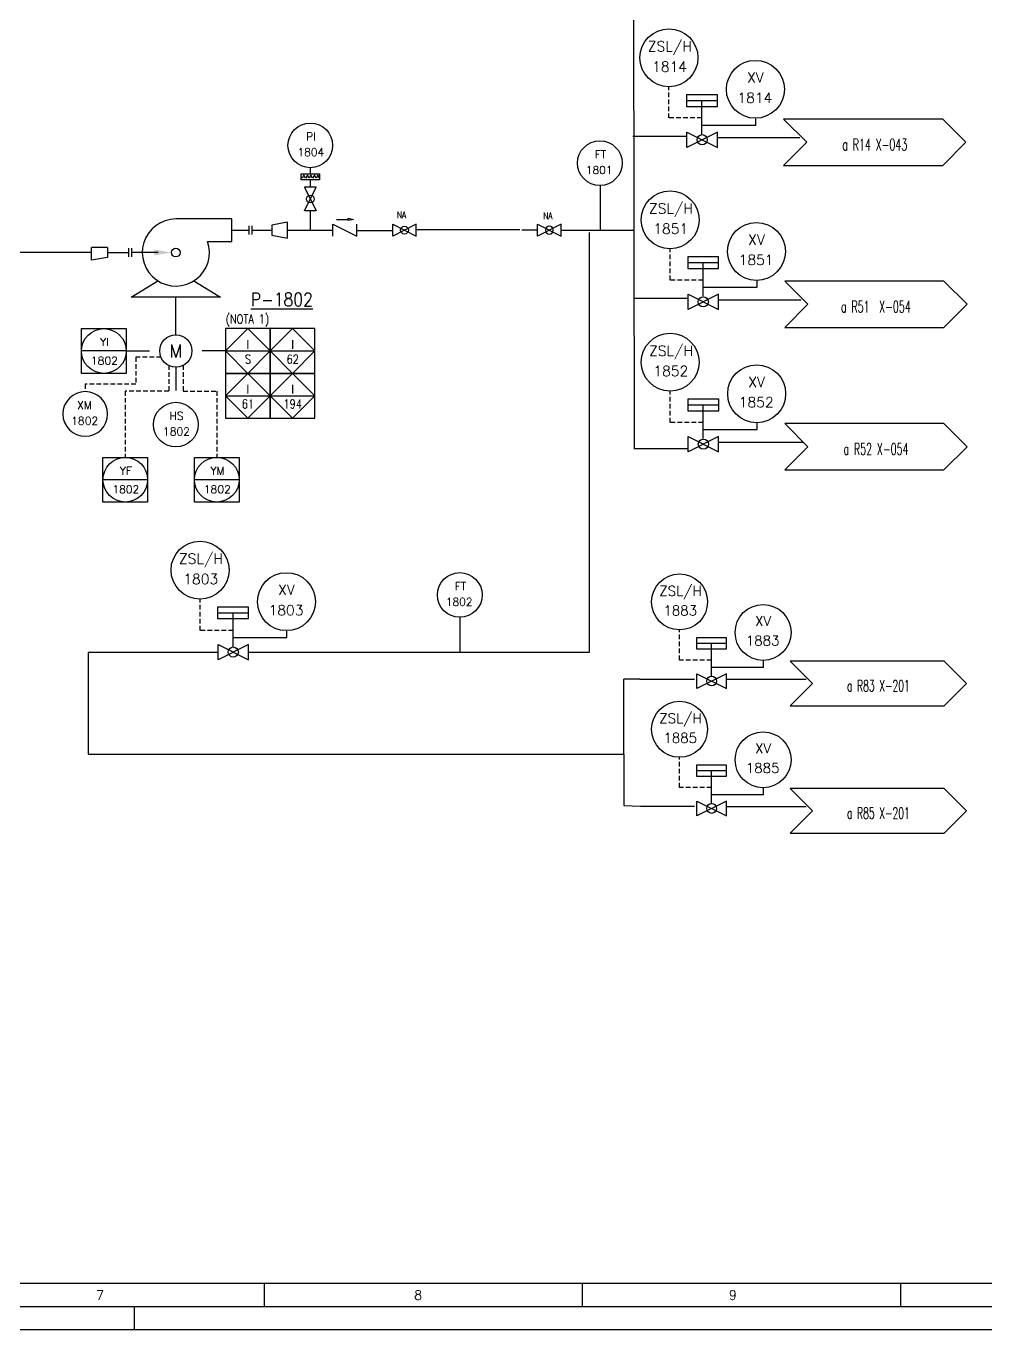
# Model space of a CAD drawing. Header units: millimetres. Extents: x 559 to 3993, y 623 to 920.
# Drawn here: x 777.5 to 880.6, y 622.9 to 763 of the extents above; entities that cross this region are included whole.
import ezdxf
from ezdxf.enums import TextEntityAlignment as Align

# ---------------------------------------------------------------- set-up
doc = ezdxf.new("R2010")
doc.units = ezdxf.units.MM
doc.linetypes.add('TRAZOS', pattern=[0.75, 0.5, -0.25])
for name, color, linetype in [('EQUIPOS', 5, 'Continuous'), ('FORMATO', 7, 'Continuous'), ('INSTRUMENTOS', 1, 'Continuous'), ('TEX', 7, 'Continuous'), ('TEXTO-INSTRUMENTACION', 7, 'Continuous'), ('TEXTO-VALVULAS Y ACCESORIOS', 7, 'Continuous'), ('TUBERIA', 5, 'Continuous'), ('TUBERÍA2', 1, 'TRAZOS'), ('VALVULAS Y ACCESORIOS', 1, 'Continuous')]:
    doc.layers.add(name, color=color, linetype=linetype)
doc.layers.add('TUBERÍA3', color=1, linetype='Continuous', true_color=0xff0000)
doc.styles.add('PY', font='ROMANS.shx')
doc.styles.add('PY1', font='ROMANS.shx', dxfattribs={"width": 0.8})
doc.styles.add('TXT', font='txt')
doc.linetypes.add('SEÑAL_MECANICA2', pattern='A,4.411183,["o",PY,S=4.130212,R=360,X=0,Y=-1.374288],0.588817,-0.374158,["",PY,S=2,R=360,X=0,Y=-0.688262],-2.183682', length=7.55784)

# ---------------------------------------------------------------- blocks, each defined once
blk = doc.blocks.new('SEÑAL CIRCU MARCO')
at = {"color": 1, "linetype": 'Continuous', "ltscale": 0.5}
blk.add_line((5.7, 5.7), (-5.7, 5.7), dxfattribs=at)
at = {"color": 1, "flags": 128}
blk.add_lwpolyline([(5.7, 0), (-5.7, 0), (-5.7, 11.4), (5.7, 11.4)], close=True, dxfattribs=at)
at = {"color": 1}
blk.add_circle((0, 5.7), 5.7, dxfattribs=at)
at = {"style": 'PY'}
for tag, p in [('XXX', (0.18, 7.98)), ('YYY', (0.13, 3.24))]:
    blk.add_attdef(tag, text='', height=2, dxfattribs=at).set_placement(p, align=Align.MIDDLE)
blk = doc.blocks.new('SEÑAL CIR')
at = {"color": 1}
blk.add_circle((0, 5.7), 5.7, dxfattribs=at)
at = {"layer": 'INSTRUMENTOS', "linetype": 'Continuous', "style": 'PY', "flags": 4}
for p in [(0.18, 6.94), (0.13, 2.95)]:
    blk.add_attdef('---', text='', height=2, dxfattribs=at).set_placement(p, align=Align.CENTER)
blk = doc.blocks.new('VALV GLOB-V')
at = {"layer": 'INSTRUMENTOS', "color": 1, "flags": 128}
blk.add_lwpolyline([(5.7, -1.43), (5.7, 1.43), (0, -1.43), (0, 1.43)], close=True, dxfattribs=at)
at = {"layer": 'INSTRUMENTOS', "color": 1}
blk.add_circle((2.85, 0), 0.95, dxfattribs=at)
at = {"layer": 'INSTRUMENTOS', "color": 7, "linetype": 'SEÑAL_MECANICA2', "style": 'PY'}
blk.add_attdef('REF.', text='', height=2, dxfattribs=at).set_placement((3, -3.37), align=Align.MIDDLE)
blk = doc.blocks.new('REDUCCION')
at = {"color": 1}
for p, q in [((0, 2), (0, -2)), ((4, 1.25), (0, 2)), ((4, -1.25), (4, 1.25)), ((0, -2), (4, -1.25))]:
    blk.add_line(p, q, dxfattribs=at)
at = {"style": 'PY1', "width": 0.8}
blk.add_attdef('.', text='', height=2, dxfattribs=at).set_placement((2, -3.65), align=Align.MIDDLE)
blk = doc.blocks.new('FLECHA')
at = {"color": 1}
blk.add_solid([(-0.88, -5), (0.87, -5), (0, 0)], dxfattribs=at)
blk = doc.blocks.new('DIAFRAGMA')
at = {"layer": 'INSTRUMENTOS', "color": 1, "ltscale": 0.1, "flags": 128}
blk.add_lwpolyline([(0, -2.25), (0, 2.25), (1.5, 2.25), (1.5, -2.25)], close=True, dxfattribs=at)
blk.add_lwpolyline([(0.46, -2.25), (1.12, -1.86), (0.38, -1.43), (1.12, -1), (0.38, -0.56), (1.12, -0.13), (0.38, 0.3), (1.12, 0.73), (0.38, 1.17), (1.12, 1.6), (0.38, 2.03), (0.75, 2.25)], dxfattribs=at)
blk = doc.blocks.new('VALVULA RETENCION')
at = {"layer": 'VALVULAS Y ACCESORIOS'}
blk.add_line((0.79, 2.4), (3.43, 2.4), dxfattribs=at)
at = {"layer": 'VALVULAS Y ACCESORIOS', "flags": 128}
blk.add_lwpolyline([(0, -1.33), (0, 1.33), (5.33, -1.33), (5.33, 1.33)], dxfattribs=at)
blk.add_lwpolyline([(4.65, 2.4), (3.43, 2.14), (3.43, 2.66)], close=True, dxfattribs=at)
at = {"layer": 'TEXTO-VALVULAS Y ACCESORIOS', "linetype": 'SEÑAL_MECANICA2', "style": 'PY1', "width": 0.8}
blk.add_attdef('REF.', text='', height=2, dxfattribs=at).set_placement((2.94, -3.07), align=Align.MIDDLE)
blk = doc.blocks.new('SECUENCIA PROGRAMADA EN SISTEMA DE CONTROL PLC')
at = {"layer": 'INSTRUMENTOS'}
blk.add_line((-5, 5), (5, 5), dxfattribs=at)
at = {"layer": 'INSTRUMENTOS', "flags": 128}
for points in [[(0, 0), (-5, 5), (0, 10), (5, 5)], [(-5, 0), (5, 0), (5, 10), (-5, 10)]]:
    blk.add_lwpolyline(points, close=True, dxfattribs=at)
at = {"layer": 'TEXTO-INSTRUMENTACION', "linetype": 'Continuous', "style": 'PY1', "width": 0.8}
for tag, p in [('XXX', (0.01, 6.43)), ('YYY', (0.01, 3.17))]:
    blk.add_attdef(tag, text='', height=2, dxfattribs=at).set_placement(p, align=Align.MIDDLE_CENTER)
blk = doc.blocks.new('MARCO-A1')
at = {"layer": 'FORMATO', "color": 5}
for p, q in [((488.92, 10), (488.92, 5)), ((557.33, 10), (557.33, 5)), ((625.75, 10), (625.75, 5))]:
    blk.add_line(p, q, dxfattribs=at)
at = {"layer": 'FORMATO', "color": 1, "linetype": 'Continuous'}
blk.add_line((461, 5), (461, 0), dxfattribs=at)
at = {"layer": 'FORMATO', "color": 1}
blk.add_lwpolyline([(0, 594), (841, 594), (841, 0), (0, 0)], close=True, dxfattribs=at)
at = {"layer": 'FORMATO', "color": 5}
blk.add_lwpolyline([(5, 589), (836, 589), (836, 5), (5, 5)], close=True, dxfattribs=at)
at = {"layer": 'FORMATO', "color": 8, "linetype": 'Continuous'}
blk.add_lwpolyline([(10, 584), (831, 584), (831, 10), (10, 10)], close=True, dxfattribs=at)
at = {"layer": 'FORMATO', "color": 1, "style": 'PY'}
for s, p in [('7', (452.75, 6.5)), ('8', (521.17, 6.5)), ('9', (588.85, 6.5))]:
    blk.add_text(s, height=2, dxfattribs=at).set_placement(p)
blk = doc.blocks.new('BANDERA DE FLUJO')
at = {"layer": 'TEX', "color": 1, "ltscale": 0.1, "flags": 128}
blk.add_lwpolyline([(-4, 4), (-31.46, 4), (-27.46, 0), (-31.46, -4), (-4, -4), (0, 0)], close=True, dxfattribs=at)
at = {"layer": 'TEX', "style": 'PY1', "width": 0.8}
for tag, p in [('ETIQUETA-LINEA-1', (-15.73, 0.61)), ('ETIQUETA-LINEA-2', (-15.73, -2.91))]:
    blk.add_attdef(tag, text='', height=2, dxfattribs=at).set_placement(p, align=Align.CENTER)

msp = doc.modelspace()

# ---------------------------------------------------------------- linework, layer by layer
at = {"color": 5}
for p, q in [((842.71, 751.14), (848.52, 751.12)), ((851.8, 750.97), (860.64, 750.97)), ((819.45, 741.1), (830.56, 741.1)), ((832.48, 741.03), (830.8, 741.03)), ((835, 741.03), (842.76, 741.03)), ((842.83, 733.73), (848.64, 733.71)), ((851.92, 733.56), (860.77, 733.56)), ((842.81, 717.59), (848.68, 717.57)), ((851.93, 718.26), (861.02, 718.26)), ((843.47, 692.79), (849.33, 692.79)), ((852.76, 692.8), (861.31, 692.8)), ((843.54, 679.17), (849.33, 679.17)), ((852.76, 679.12), (861.31, 679.12))]:
    msp.add_line(p, q, dxfattribs=at)
at = {"color": 1}
for p, q in [((808.07, 747.74), (808.07, 747.09)), ((808.07, 746.44), (808.07, 745.64)), ((839.19, 745.82), (839.19, 740.99)), ((808.07, 743.11), (808.07, 741.03)), ((784.59, 737.79), (784.59, 739.16)), ((786.28, 739.16), (784.59, 739.16)), ((786.28, 739.16), (786.28, 738.11)), ((786.28, 738.11), (784.59, 737.79)), ((793.63, 729.78), (793.63, 733.83))]:
    msp.add_line(p, q, dxfattribs=at)
msp.add_circle((793.63, 728.05), 1.73, dxfattribs=at)
at = {"layer": 'EQUIPOS', "linetype": 'Continuous'}
for p, q in [((799.63, 741.03), (801.5, 741.03)), ((791.75, 738.63), (788.91, 738.63))]:
    msp.add_line(p, q, dxfattribs=at)
at = {"layer": 'EQUIPOS', "color": 5, "linetype": 'Continuous'}
msp.add_lwpolyline([(799.63, 742.23), (793.63, 742.23, 3.146264), (797.03, 739.83), (799.63, 739.83)], format="xyb", close=True, dxfattribs=at)
msp.add_lwpolyline([(795.58, 735.6), (798.43, 733.83), (788.83, 733.83), (791.69, 735.6)], dxfattribs=at)
msp.add_circle((793.63, 738.63), 0.48, dxfattribs=at)
at = {"layer": 'TUBERIA', "color": 5}
for p, q in [((842.71, 792.94), (842.86, 717.58)), ((838.01, 740.79), (838.01, 695.65)), ((798.13, 695.65), (784.23, 695.65)), ((784.23, 695.65), (784.23, 684.73)), ((838.01, 695.65), (801.43, 695.65)), ((841.74, 684.73), (841.74, 692.79)), ((843.47, 692.79), (841.74, 692.79)), ((784.23, 684.73), (841.74, 684.73)), ((841.74, 684.73), (841.74, 679.24)), ((841.74, 679.24), (843.54, 679.17))]:
    msp.add_line(p, q, dxfattribs=at)
at = {"layer": 'TUBERIA', "color": 5, "linetype": 'Continuous'}
for p, q in [((801.82, 741.03), (803.94, 741.03)), ((805.62, 741.03), (810.49, 741.03)), ((813.05, 741.01), (816.92, 741.01)), ((779.49, 738.63), (769.73, 738.63)), ((784.59, 738.63), (779.49, 738.63)), ((786.28, 738.63), (788.59, 738.63))]:
    msp.add_line(p, q, dxfattribs=at)
at = {"layer": 'TUBERIA', "linetype": 'Continuous'}
msp.add_line((789.11, 738.63), (788.91, 738.63), dxfattribs=at)
at = {"layer": 'TUBERIA', "color": 1, "linetype": 'TRAZOS', "ltscale": 5}
for p, q in [((788.3, 728.05), (791.91, 728.05)), ((798.97, 728.05), (795.36, 728.05)), ((793.63, 726.32), (793.63, 722.54))]:
    msp.add_line(p, q, dxfattribs=at)
at = {"layer": 'TUBERIA', "color": 1, "linetype": 'Continuous', "ltscale": 5}
msp.add_line((824.12, 699.44), (824.12, 695.61), dxfattribs=at)
at = {"layer": 'TUBERÍA2'}
for points in [[(850.12, 753.08), (846.58, 753.08), (846.58, 756.4)], [(850.25, 735.67), (846.7, 735.67), (846.7, 738.99)], [(792.04, 727.4), (789.35, 727.4), (789.35, 724.49), (783.9, 724.49), (783.9, 723.69)], [(792.86, 726.51), (792.86, 723.75), (788.2, 723.75), (788.2, 716.62)], [(794.42, 726.51), (794.42, 723.75), (798.03, 723.75), (798.03, 716.62)], [(850.26, 720.37), (846.71, 720.37), (846.71, 723.7)], [(799.77, 698.04), (796.23, 698.04), (796.23, 701.36)], [(851.14, 694.84), (847.72, 694.84), (847.72, 698.05)], [(851.14, 681.16), (847.72, 681.16), (847.72, 684.37)]]:
    msp.add_lwpolyline(points, dxfattribs=at)
at = {"layer": 'TUBERÍA3'}
for points in [[(850.12, 752.31), (855.91, 752.31)], [(855.91, 752.31), (855.91, 753)], [(856.04, 734.9), (856.04, 735.59)], [(850.25, 734.9), (856.04, 734.9)], [(856.05, 719.61), (856.05, 720.3)], [(850.26, 719.61), (856.05, 719.61)], [(805.56, 697.27), (805.56, 697.96)], [(799.77, 697.27), (805.56, 697.27)], [(856.74, 694.1), (856.74, 694.77)], [(851.14, 694.1), (856.74, 694.1)], [(856.74, 680.42), (856.74, 681.09)], [(851.14, 680.42), (856.74, 680.42)]]:
    msp.add_lwpolyline(points, dxfattribs=at)
at = {"layer": 'VALVULAS Y ACCESORIOS'}
for p, q in [((848.46, 754.96), (851.78, 754.96)), ((850.12, 751.34), (850.12, 754.96)), ((848.59, 737.55), (851.9, 737.55)), ((850.25, 733.93), (850.25, 737.55)), ((848.6, 722.25), (851.92, 722.25)), ((850.26, 718.64), (850.26, 722.25)), ((798.11, 699.92), (801.43, 699.92)), ((799.77, 696.3), (799.77, 699.92)), ((849.54, 696.65), (852.75, 696.65)), ((851.14, 693.16), (851.14, 696.65)), ((849.54, 682.97), (852.75, 682.97)), ((851.14, 679.48), (851.14, 682.97))]:
    msp.add_line(p, q, dxfattribs=at)
at = {"layer": 'VALVULAS Y ACCESORIOS', "ltscale": 0.1}
for p, q in [((801.5, 740.55), (801.5, 741.51)), ((801.82, 740.55), (801.82, 741.51)), ((788.59, 738.15), (788.59, 739.11)), ((788.91, 738.15), (788.91, 739.11)), ((788.91, 738.15), (788.91, 739.11))]:
    msp.add_line(p, q, dxfattribs=at)
at = {"layer": 'VALVULAS Y ACCESORIOS', "flags": 128}
for points in [[(848.46, 755.58), (848.46, 754.33), (851.78, 754.33), (851.78, 755.58)], [(848.59, 738.17), (848.59, 736.93), (851.9, 736.93), (851.9, 738.17)], [(848.6, 722.87), (848.6, 721.63), (851.92, 721.63), (851.92, 722.87)], [(798.11, 700.54), (798.11, 699.3), (801.43, 699.3), (801.43, 700.54)], [(849.54, 697.25), (849.54, 696.05), (852.75, 696.05), (852.75, 697.25)], [(849.54, 683.57), (849.54, 682.37), (852.75, 682.37), (852.75, 683.57)]]:
    msp.add_lwpolyline(points, close=True, dxfattribs=at)

# ---------------------------------------------------------------- block references
at = {"xscale": 0.499409123998651, "yscale": 0.499409123998651, "zscale": 0.499409123998651}
msp.add_blockref('MARCO-A1', (558.94, 622.89), dxfattribs=at)
at = {"linetype": 'Continuous'}
ref = msp.add_blockref('SEÑAL CIR', (846.58, 756.44), dxfattribs=dict(at, xscale=0.5458906107165858, yscale=0.5458906107165858, zscale=0.5458906107165858))
ref.add_attrib('---', 'ZSL/H', dxfattribs={"layer": 'INSTRUMENTOS', "color": 7, "linetype": 'Continuous', "height": 1.092, "style": 'PY'}).set_placement((846.68, 760.23), align=Align.CENTER)
ref.add_attrib('---', '1814', dxfattribs={"layer": 'INSTRUMENTOS', "color": 7, "linetype": 'Continuous', "height": 1.092, "style": 'PY'}).set_placement((846.65, 758.05), align=Align.CENTER)
ref = msp.add_blockref('SEÑAL CIR', (855.86, 753.05), dxfattribs=dict(at, xscale=0.545890610716515, yscale=0.545890610716515, zscale=0.545890610716515))
ref.add_attrib('---', 'XV', dxfattribs={"layer": 'INSTRUMENTOS', "color": 7, "linetype": 'Continuous', "height": 1.092, "style": 'PY'}).set_placement((855.86, 756.88), align=Align.CENTER)
ref.add_attrib('---', '1814', dxfattribs={"layer": 'INSTRUMENTOS', "color": 7, "linetype": 'Continuous', "height": 1.092, "style": 'PY'}).set_placement((855.81, 754.7), align=Align.CENTER)
ref = msp.add_blockref('SEÑAL CIR', (808.07, 747.74), dxfattribs=dict(at, xscale=0.4210079999999652, yscale=0.4210079999999652, zscale=0.4210079999999652))
ref.add_attrib('---', 'PI', dxfattribs={"layer": 'INSTRUMENTOS', "color": 7, "linetype": 'Continuous', "height": 0.842, "style": 'PY'}).set_placement((808.15, 750.67), align=Align.CENTER)
ref.add_attrib('---', '1804', dxfattribs={"layer": 'INSTRUMENTOS', "color": 7, "linetype": 'Continuous', "height": 0.842, "style": 'PY'}).set_placement((808.13, 748.99), align=Align.CENTER)
ref = msp.add_blockref('BANDERA DE FLUJO', (878.47, 750.48), dxfattribs=dict(xscale=0.6223812686313535, yscale=0.6223812686313535, zscale=0.6223812686313535))
ref.add_attrib('ETIQUETA-LINEA-1', 'a R14 X-043', dxfattribs={"layer": 'TEX', "height": 1.2448, "style": 'PY1', "width": 0.6}).set_placement((868.68, 750.85), align=Align.TOP_CENTER)
for name, p, xscale, yscale, zscale in [('VALV GLOB-V', (848.51, 750.75), 0.5746216954910015, 0.5746216954910015, 0.5746216954910015), ('VALVULA RETENCION', (810.49, 741.03), 0.48, 0.48, 0.48), ('VALV GLOB-V', (816.92, 741.03), 0.4431663157893854, 0.4431663157893854, 0.4431663157893854), ('VALV GLOB-V', (835, 741.03), -0.4431663157894946, 0.4431663157894946, 0.4431663157894525), ('VALV GLOB-V', (848.63, 733.34), 0.5746216954910015, 0.5746216954910015, 0.5746216954910015), ('VALV GLOB-V', (848.64, 718.04), 0.5746216954910015, 0.5746216954910015, 0.5746216954910015), ('VALV GLOB-V', (798.16, 695.71), 0.5746216954910015, 0.5746216954910015, 0.5746216954910015), ('VALV GLOB-V', (849.58, 692.59), 0.5550208220738563, 0.5550208220738563, 0.5550208220738563), ('VALV GLOB-V', (849.58, 678.91), 0.5550208220738563, 0.5550208220738563, 0.5550208220738563)]:
    msp.add_blockref(name, p, dxfattribs=dict(at, xscale=xscale, yscale=yscale, zscale=zscale))
ref = msp.add_blockref('SEÑAL CIR', (839.16, 745.83), dxfattribs=dict(at, xscale=0.4210079999999652, yscale=0.4210079999999652, zscale=0.4210079999999652))
ref.add_attrib('---', 'FT', dxfattribs={"layer": 'INSTRUMENTOS', "color": 7, "linetype": 'Continuous', "height": 0.842, "style": 'PY'}).set_placement((839.23, 748.75), align=Align.CENTER)
ref.add_attrib('---', '1801', dxfattribs={"layer": 'INSTRUMENTOS', "color": 7, "linetype": 'Continuous', "height": 0.842, "style": 'PY'}).set_placement((839.09, 747.07), align=Align.CENTER)
at = {"color": 1, "linetype": 'Continuous', "xscale": 0.4320000000000437, "yscale": 0.4320000000000437, "zscale": 0.4320000000000437, "rotation": 90}
msp.add_blockref('DIAFRAGMA', (808.07, 746.44), dxfattribs=at)
at = {"linetype": 'Continuous', "xscale": 0.4431663157894946, "yscale": 0.4431663157894946, "zscale": 0.4431663157894946, "rotation": 90}
msp.add_blockref('VALV GLOB-V', (808.07, 743.11), dxfattribs=at)
at = {"linetype": 'Continuous'}
ref = msp.add_blockref('SEÑAL CIR', (846.7, 739.03), dxfattribs=dict(at, xscale=0.5458906107165858, yscale=0.5458906107165858, zscale=0.5458906107165858))
ref.add_attrib('---', 'ZSL/H', dxfattribs={"layer": 'INSTRUMENTOS', "color": 7, "linetype": 'Continuous', "height": 1.092, "style": 'PY'}).set_placement((846.8, 742.82), align=Align.CENTER)
ref.add_attrib('---', '1851', dxfattribs={"layer": 'INSTRUMENTOS', "color": 7, "linetype": 'Continuous', "height": 1.092, "style": 'PY'}).set_placement((846.77, 740.64), align=Align.CENTER)
ref = msp.add_blockref('SEÑAL CIR', (855.98, 735.64), dxfattribs=dict(at, xscale=0.545890610716515, yscale=0.545890610716515, zscale=0.545890610716515))
ref.add_attrib('---', 'XV', dxfattribs={"layer": 'INSTRUMENTOS', "color": 7, "linetype": 'Continuous', "height": 1.092, "style": 'PY'}).set_placement((855.98, 739.47), align=Align.CENTER)
ref.add_attrib('---', '1851', dxfattribs={"layer": 'INSTRUMENTOS', "color": 7, "linetype": 'Continuous', "height": 1.092, "style": 'PY'}).set_placement((855.94, 737.29), align=Align.CENTER)
ref = msp.add_blockref('BANDERA DE FLUJO', (878.59, 733.07), dxfattribs=dict(xscale=0.6223812686313535, yscale=0.6223812686313535, zscale=0.6223812686313535))
ref.add_attrib('ETIQUETA-LINEA-1', 'a R51  X-054', dxfattribs={"layer": 'TEX', "height": 1.2448, "style": 'PY1', "width": 0.6}).set_placement((868.8, 733.44), align=Align.TOP_CENTER)
for p, xscale, yscale, zscale, values in [((785.9, 725.65), 0.4210079999999652, 0.4210079999999652, 0.4210079999999652, {'XXX': 'YI', 'YYY': '1802'}), ((788.2, 711.82), 0.4210080000000198, 0.4210080000000198, 0.4210080000000198, {'XXX': 'YF', 'YYY': '1802'}), ((798.03, 711.82), 0.4210080000000198, 0.4210080000000198, 0.4210080000000198, {'XXX': 'YM', 'YYY': '1802'})]:
    msp.add_blockref('SEÑAL CIRCU MARCO', p, dxfattribs=dict(xscale=xscale, yscale=yscale, zscale=zscale)).add_auto_attribs(values)
ref = msp.add_blockref('SECUENCIA PROGRAMADA EN SISTEMA DE CONTROL PLC', (801.37, 725.65), dxfattribs=dict(xscale=0.4805230065300021, yscale=0.4805230065300021, zscale=0.4805230065300021))
ref.add_attrib('XXX', 'I', dxfattribs={"layer": 'TEXTO-INSTRUMENTACION', "linetype": 'Continuous', "height": 0.961, "style": 'TXT'}).set_placement((801.37, 728.74), align=Align.MIDDLE_CENTER)
ref.add_attrib('YYY', 'S', dxfattribs={"layer": 'TEXTO-INSTRUMENTACION', "linetype": 'Continuous', "height": 0.961, "style": 'PY1', "width": 0.8}).set_placement((801.37, 727.17), align=Align.MIDDLE_CENTER)
ref = msp.add_blockref('SECUENCIA PROGRAMADA EN SISTEMA DE CONTROL PLC', (806.17, 725.65), dxfattribs=dict(xscale=0.4805230065300021, yscale=0.4805230065300021, zscale=0.4805230065300021))
ref.add_attrib('XXX', 'I', dxfattribs={"layer": 'TEXTO-INSTRUMENTACION', "linetype": 'Continuous', "height": 0.961, "style": 'TXT'}).set_placement((806.18, 728.74), align=Align.MIDDLE_CENTER)
ref.add_attrib('YYY', '62', dxfattribs={"layer": 'TEXTO-INSTRUMENTACION', "linetype": 'Continuous', "height": 0.961, "style": 'PY1', "width": 0.8}).set_placement((806.18, 727.17), align=Align.MIDDLE_CENTER)
ref = msp.add_blockref('SEÑAL CIR', (846.71, 723.74), dxfattribs=dict(at, xscale=0.5458906107165858, yscale=0.5458906107165858, zscale=0.5458906107165858))
ref.add_attrib('---', 'ZSL/H', dxfattribs={"layer": 'INSTRUMENTOS', "color": 7, "linetype": 'Continuous', "height": 1.092, "style": 'PY'}).set_placement((846.81, 727.53), align=Align.CENTER)
ref.add_attrib('---', '1852', dxfattribs={"layer": 'INSTRUMENTOS', "color": 7, "linetype": 'Continuous', "height": 1.092, "style": 'PY'}).set_placement((846.78, 725.35), align=Align.CENTER)
ref = msp.add_blockref('SECUENCIA PROGRAMADA EN SISTEMA DE CONTROL PLC', (801.37, 720.84), dxfattribs=dict(xscale=0.4805230065300021, yscale=0.4805230065300021, zscale=0.4805230065300021))
ref.add_attrib('XXX', 'I', dxfattribs={"layer": 'TEXTO-INSTRUMENTACION', "linetype": 'Continuous', "height": 0.961, "style": 'TXT'}).set_placement((801.37, 723.94), align=Align.MIDDLE_CENTER)
ref.add_attrib('YYY', '61', dxfattribs={"layer": 'TEXTO-INSTRUMENTACION', "linetype": 'Continuous', "height": 0.961, "style": 'PY1', "width": 0.8}).set_placement((801.37, 722.37), align=Align.MIDDLE_CENTER)
ref = msp.add_blockref('SECUENCIA PROGRAMADA EN SISTEMA DE CONTROL PLC', (806.17, 720.84), dxfattribs=dict(xscale=0.4805230065300021, yscale=0.4805230065300021, zscale=0.4805230065300021))
ref.add_attrib('XXX', 'I', dxfattribs={"layer": 'TEXTO-INSTRUMENTACION', "linetype": 'Continuous', "height": 0.961, "style": 'TXT'}).set_placement((806.18, 723.94), align=Align.MIDDLE_CENTER)
ref.add_attrib('YYY', '194', dxfattribs={"layer": 'TEXTO-INSTRUMENTACION', "linetype": 'Continuous', "height": 0.961, "style": 'PY1', "width": 0.8}).set_placement((806.18, 722.37), align=Align.MIDDLE_CENTER)
ref = msp.add_blockref('SEÑAL CIR', (856, 720.34), dxfattribs=dict(at, xscale=0.545890610716515, yscale=0.545890610716515, zscale=0.545890610716515))
ref.add_attrib('---', 'XV', dxfattribs={"layer": 'INSTRUMENTOS', "color": 7, "linetype": 'Continuous', "height": 1.092, "style": 'PY'}).set_placement((855.99, 724.17), align=Align.CENTER)
ref.add_attrib('---', '1852', dxfattribs={"layer": 'INSTRUMENTOS', "color": 7, "linetype": 'Continuous', "height": 1.092, "style": 'PY'}).set_placement((855.95, 722), align=Align.CENTER)
ref = msp.add_blockref('SEÑAL CIR', (783.9, 718.89), dxfattribs=dict(at, xscale=-0.4210080000000198, yscale=0.4210080000000198, zscale=0.4210080000000198))
ref.add_attrib('---', 'XM', dxfattribs={"layer": 'INSTRUMENTOS', "color": 7, "linetype": 'Continuous', "height": 0.842, "style": 'PY'}).set_placement((783.82, 721.81), align=Align.CENTER)
ref.add_attrib('---', '1802', dxfattribs={"layer": 'INSTRUMENTOS', "color": 7, "linetype": 'Continuous', "height": 0.842, "style": 'PY'}).set_placement((783.84, 720.13), align=Align.CENTER)
ref = msp.add_blockref('SEÑAL CIR', (793.63, 717.74), dxfattribs=dict(at, xscale=0.4210079999999652, yscale=0.4210079999999652, zscale=0.4210079999999652))
ref.add_attrib('---', 'HS', dxfattribs={"layer": 'INSTRUMENTOS', "color": 7, "linetype": 'Continuous', "height": 0.842, "style": 'PY'}).set_placement((793.71, 720.66), align=Align.CENTER)
ref.add_attrib('---', '1802', dxfattribs={"layer": 'INSTRUMENTOS', "color": 7, "linetype": 'Continuous', "height": 0.842, "style": 'PY'}).set_placement((793.69, 718.98), align=Align.CENTER)
ref = msp.add_blockref('BANDERA DE FLUJO', (878.6, 717.77), dxfattribs=dict(xscale=0.6223812686313535, yscale=0.6223812686313535, zscale=0.6223812686313535))
ref.add_attrib('ETIQUETA-LINEA-1', 'a R52 X-054', dxfattribs={"layer": 'TEX', "height": 1.2448, "style": 'PY1', "width": 0.6}).set_placement((868.81, 718.15), align=Align.TOP_CENTER)
ref = msp.add_blockref('SEÑAL CIR', (796.23, 701.4), dxfattribs=dict(at, xscale=0.5458906107165858, yscale=0.5458906107165858, zscale=0.5458906107165858))
ref.add_attrib('---', 'ZSL/H', dxfattribs={"layer": 'INSTRUMENTOS', "color": 7, "linetype": 'Continuous', "height": 1.092, "style": 'PY'}).set_placement((796.33, 705.19), align=Align.CENTER)
ref.add_attrib('---', '1803', dxfattribs={"layer": 'INSTRUMENTOS', "color": 7, "linetype": 'Continuous', "height": 1.092, "style": 'PY'}).set_placement((796.3, 703.01), align=Align.CENTER)
ref = msp.add_blockref('SEÑAL CIR', (805.51, 698.01), dxfattribs=dict(at, xscale=0.545890610716515, yscale=0.545890610716515, zscale=0.545890610716515))
ref.add_attrib('---', 'XV', dxfattribs={"layer": 'INSTRUMENTOS', "color": 7, "linetype": 'Continuous', "height": 1.092, "style": 'PY'}).set_placement((805.51, 701.84), align=Align.CENTER)
ref.add_attrib('---', '1803', dxfattribs={"layer": 'INSTRUMENTOS', "color": 7, "linetype": 'Continuous', "height": 1.092, "style": 'PY'}).set_placement((805.46, 699.66), align=Align.CENTER)
ref = msp.add_blockref('SEÑAL CIR', (824.12, 699.44), dxfattribs=dict(at, xscale=0.4210079999999652, yscale=0.4210079999999652, zscale=0.4210079999999652))
ref.add_attrib('---', 'FT', dxfattribs={"layer": 'INSTRUMENTOS', "color": 7, "linetype": 'Continuous', "height": 0.842, "style": 'PY'}).set_placement((824.2, 702.36), align=Align.CENTER)
ref.add_attrib('---', '1802', dxfattribs={"layer": 'INSTRUMENTOS', "color": 7, "linetype": 'Continuous', "height": 0.842, "style": 'PY'}).set_placement((824.05, 700.68), align=Align.CENTER)
ref = msp.add_blockref('SEÑAL CIR', (847.72, 698.09), dxfattribs=dict(at, xscale=0.5272697809702933, yscale=0.5272697809702933, zscale=0.5272697809702933))
ref.add_attrib('---', 'ZSL/H', dxfattribs={"layer": 'INSTRUMENTOS', "color": 7, "linetype": 'Continuous', "height": 1.055, "style": 'PY'}).set_placement((847.82, 701.75), align=Align.CENTER)
ref.add_attrib('---', '1883', dxfattribs={"layer": 'INSTRUMENTOS', "color": 7, "linetype": 'Continuous', "height": 1.055, "style": 'PY'}).set_placement((847.79, 699.64), align=Align.CENTER)
ref = msp.add_blockref('SEÑAL CIR', (856.69, 694.81), dxfattribs=dict(at, xscale=0.5272697809702249, yscale=0.5272697809702249, zscale=0.5272697809702249))
ref.add_attrib('---', 'XV', dxfattribs={"layer": 'INSTRUMENTOS', "color": 7, "linetype": 'Continuous', "height": 1.055, "style": 'PY'}).set_placement((856.69, 698.51), align=Align.CENTER)
ref.add_attrib('---', '1883', dxfattribs={"layer": 'INSTRUMENTOS', "color": 7, "linetype": 'Continuous', "height": 1.055, "style": 'PY'}).set_placement((856.64, 696.41), align=Align.CENTER)
ref = msp.add_blockref('BANDERA DE FLUJO', (878.52, 692.32), dxfattribs=dict(xscale=0.6011512723409742, yscale=0.6011512723409742, zscale=0.6011512723409742))
ref.add_attrib('ETIQUETA-LINEA-1', 'a R83 X-201', dxfattribs={"layer": 'TEX', "height": 1.2023, "style": 'PY1', "width": 0.6}).set_placement((869.07, 692.69), align=Align.TOP_CENTER)
ref = msp.add_blockref('SEÑAL CIR', (847.72, 684.41), dxfattribs=dict(at, xscale=0.5272697809702933, yscale=0.5272697809702933, zscale=0.5272697809702933))
ref.add_attrib('---', 'ZSL/H', dxfattribs={"layer": 'INSTRUMENTOS', "color": 7, "linetype": 'Continuous', "height": 1.055, "style": 'PY'}).set_placement((847.82, 688.07), align=Align.CENTER)
ref.add_attrib('---', '1885', dxfattribs={"layer": 'INSTRUMENTOS', "color": 7, "linetype": 'Continuous', "height": 1.055, "style": 'PY'}).set_placement((847.79, 685.96), align=Align.CENTER)
ref = msp.add_blockref('SEÑAL CIR', (856.69, 681.13), dxfattribs=dict(at, xscale=0.5272697809702249, yscale=0.5272697809702249, zscale=0.5272697809702249))
ref.add_attrib('---', 'XV', dxfattribs={"layer": 'INSTRUMENTOS', "color": 7, "linetype": 'Continuous', "height": 1.055, "style": 'PY'}).set_placement((856.69, 684.83), align=Align.CENTER)
ref.add_attrib('---', '1885', dxfattribs={"layer": 'INSTRUMENTOS', "color": 7, "linetype": 'Continuous', "height": 1.055, "style": 'PY'}).set_placement((856.64, 682.73), align=Align.CENTER)
ref = msp.add_blockref('BANDERA DE FLUJO', (878.52, 678.64), dxfattribs=dict(xscale=0.6011512723409742, yscale=0.6011512723409742, zscale=0.6011512723409742))
ref.add_attrib('ETIQUETA-LINEA-1', 'a R85 X-201', dxfattribs={"layer": 'TEX', "height": 1.2023, "style": 'PY1', "width": 0.6}).set_placement((869.07, 679.01), align=Align.TOP_CENTER)
at = {"layer": 'INSTRUMENTOS', "xscale": 0.3648000000001048, "yscale": 0.3648000000001048, "zscale": 0.3648000000001048, "rotation": 270}
msp.add_blockref('FLECHA', (793.15, 738.63), dxfattribs=at)
at = {"layer": 'TUBERIA', "color": 5, "linetype": 'Continuous', "xscale": 0.4210079999999652, "yscale": 0.4210079999999652, "zscale": 0.4210079999999652, "rotation": 180}
msp.add_blockref('REDUCCION', (805.62, 741.03), dxfattribs=at)

# ---------------------------------------------------------------- texts
at = {"color": 7, "style": 'PY'}
msp.add_text('M', height=1.4, dxfattribs=at).set_placement((793.63, 728.05), align=Align.MIDDLE)
at = {"layer": 'EQUIPOS', "color": 6, "linetype": 'Continuous', "style": 'PY', "width": 0.85}
msp.add_text('%%UP-1802', height=1.44, dxfattribs=at).set_placement((805.01, 732.87), align=Align.CENTER)
at = {"layer": 'TEX', "color": 7, "attachment_point": 5, "style": 'PY1'}
for s, insert, char_height, width in [('NA', (817.87, 742.67), 0.714, 10.2133), ('NA', (833.59, 742.57), 0.714, 10.2133), ('(NOTA 1)', (801.32, 731.32), 0.96, 13.7297)]:
    msp.add_mtext(s, dxfattribs=dict(at, insert=insert, char_height=char_height, width=width))

doc.saveas('drawing.dxf')
